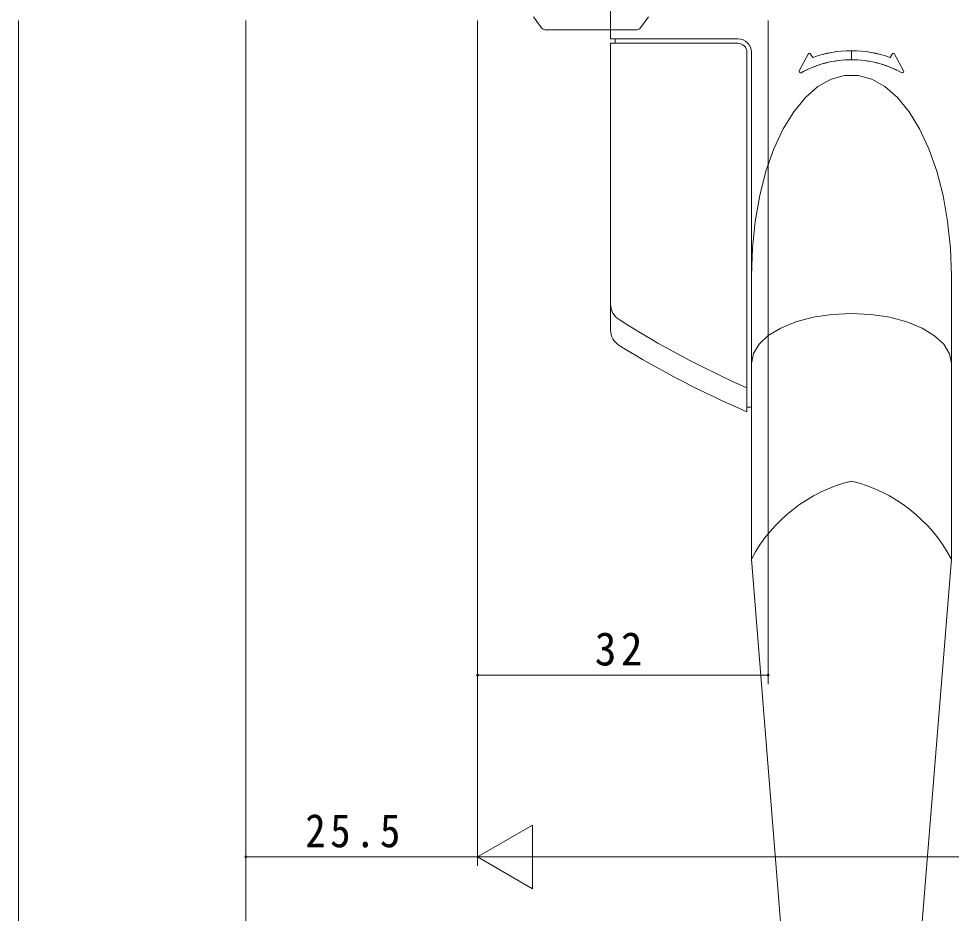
# Model space of a CAD drawing. Units: millimetres on the paper. Extents: x -420 to 373, y -297 to 267.
# Drawn here: x -67.7 to 35, y -197.1 to -98.6 of the extents above; entities that cross this region are included whole.
import ezdxf

# ---------------------------------------------------------------- set-up
doc = ezdxf.new("R2010")
doc.units = ezdxf.units.MM
doc.layers.add('0-6_YKK_13', color=4, linetype='Continuous', lineweight=9)
doc.layers.add('0-7_YKK_D', color=6, linetype='Continuous', lineweight=9)
doc.styles.add('ＭＳ ゴシック', font='')
doc.styles.get('ＭＳ ゴシック').set_extended_font_data('MS Gothic')

msp = doc.modelspace()

# ---------------------------------------------------------------- linework, layer by layer
at = {"layer": '0-6_YKK_13'}
for p, q in [((-2.545, -95.422), (-2.545, -100.849)), ((-10.15, -99.644), (-11.028, -98.423)), ((0.751, -99.644), (1.628, -98.423)), ((-9.744, -99.852), (0.345, -99.852)), ((11.455, -100.849), (-2.545, -100.849)), ((11.455, -101.349), (-2.545, -101.349)), ((-2.545, -101.349), (-2.545, -132.891)), ((-2.045, -100.849), (-2.045, -101.349)), ((12.455, -102.349), (12.455, -141.882)), ((12.955, -102.349), (12.955, -142.096)), ((19.21, -102.541), (18.21, -104.379)), ((19.21, -102.541), (18.21, -104.379)), ((19.698, -102.907), (19.47, -102.535)), ((19.698, -102.907), (19.47, -102.535)), ((23.955, -103.159), (23.955, -102.159)), ((23.955, -102.159), (23.955, -103.159)), ((34.955, -126.886), (34.955, -140.113)), ((34.955, -126.886), (34.955, -140.113)), ((34.955, -126.886), (34.955, -140.113)), ((12.955, -127.726), (12.955, -140.113)), ((12.955, -158.094), (12.955, -137.665)), ((34.955, -158.094), (34.955, -137.665)), ((12.455, -141.382), (12.955, -141.382)), ((17.455, -214.139), (12.955, -158.094)), ((30.455, -214.139), (34.955, -158.094))]:
    msp.add_line(p, q, dxfattribs=at)
for points in [[(28.439, -102.535), (28.212, -102.907), (28.439, -102.535)], [(29.699, -104.379), (28.699, -102.541), (29.699, -104.379)], [(34.955, -126.886), (34.853, -123.884), (34.548, -120.939), (34.046, -118.103), (33.356, -115.432), (32.49, -112.973), (31.465, -110.774), (30.3, -108.875), (29.017, -107.311), (27.64, -106.112), (26.194, -105.3), (24.706, -104.891), (23.204, -104.891), (21.716, -105.3), (20.27, -106.112), (18.892, -107.311), (17.609, -108.875), (16.444, -110.774), (15.42, -112.973), (14.554, -115.432), (13.863, -118.103), (13.361, -120.939), (13.056, -123.884), (12.955, -126.886)], [(34.955, -136.568), (34.745, -135.495), (34.12, -134.463), (33.104, -133.512), (31.737, -132.678), (30.071, -131.993), (28.17, -131.485), (26.107, -131.171), (23.961, -131.065), (21.815, -131.17), (19.751, -131.482), (17.849, -131.99), (16.181, -132.673), (14.812, -133.506), (13.795, -134.457), (13.167, -135.488), (12.955, -136.561)]]:
    msp.add_lwpolyline(points, dxfattribs=at)
for centre, radius, start, end in [((-9.744, -99.352), 0.5, 215.71893, 270), ((0.345, -99.352), 0.5, 270, 324.28105), ((11.455, -102.349), 1.5, 0, 90), ((11.455, -102.349), 1, 0, 90), ((19.342, -102.613), 0.15, 31.44897, 151.44897), ((19.342, -102.613), 0.15, 31.44897, 151.44897), ((23.955, -114.659), 12.5, 90, 109.91202), ((23.955, -114.659), 12.5, 70.08797, 109.91202), ((23.955, -114.659), 12.5, 70.08797, 90), ((28.567, -102.613), 0.15, 28.55101, 148.55101), ((28.567, -102.613), 0.15, 28.55101, 148.55101), ((23.955, -114.659), 11.5, 61.19916, 118.80083), ((23.955, -114.659), 11.5, 90, 118.80083), ((23.955, -114.659), 11.5, 61.19916, 90), ((18.342, -104.451), 0.15, 151.44897, 298.80083), ((18.342, -104.451), 0.15, 151.44897, 298.80083), ((29.567, -104.451), 0.15, 241.19916, 28.55101), ((29.567, -104.451), 0.15, 241.19916, 28.55101), ((-0.545, -130.058), 2, 180, 237.65222), ((55.955, -40.849), 107.596, 237.65222, 246.15341), ((-0.545, -132.891), 2, 180, 238.4563), ((55.955, -40.849), 110, 238.4563, 246.70567), ((27.99, -166.028), 17, 103.73001, 152.17937), ((19.92, -166.028), 17, 27.82062, 76.26997)]:
    msp.add_arc(centre, radius, start, end, dxfattribs=at)
at = {"layer": '0-7_YKK_D'}
for p, q in [((-67.7, -98.852), (-67.7, -211.6)), ((-42.7, -98.852), (-42.7, -211.6)), ((-42.7, -98.852), (-42.7, -211.6)), ((-42.7, -98.852), (-42.7, -191.849)), ((-17.2, -98.852), (-17.2, -171.849)), ((-17.2, -98.852), (-17.2, -191.849)), ((-17.2, -98.852), (-17.2, -191.849)), ((14.8, -98.852), (14.8, -171.849)), ((-17.2, -170.849), (14.8, -170.849)), ((-17.2, -190.849), (-11.138, -187.349)), ((-11.138, -194.349), (-11.138, -187.349)), ((-42.7, -190.849), (-17.2, -190.849)), ((-17.2, -190.849), (-5.076, -190.849)), ((-17.2, -190.849), (-11.138, -194.349)), ((-10.2, -190.849), (224.8, -190.849))]:
    msp.add_line(p, q, dxfattribs=at)
for centre, start, end in [((-17.2, -170.849), 0, 180), ((-17.2, -170.849), 180, 0), ((14.8, -170.849), 0, 180), ((14.8, -170.849), 180, 0), ((-42.7, -190.849), 0, 180), ((-42.7, -190.849), 180, 0)]:
    msp.add_arc(centre, 0.106, start, end, dxfattribs=at)

# ---------------------------------------------------------------- texts
at = {"layer": '0-7_YKK_D', "color": 3, "char_height": 3.666, "attachment_point": 7, "style": 'ＭＳ ゴシック'}
for s, insert in [('\\T1.21;\\W0.95;32', (-4.282, -169.849)), ('\\T1.22;\\W0.9;25.5', (-36.151, -189.849))]:
    msp.add_mtext(s, dxfattribs=dict(at, insert=insert))

doc.saveas('drawing.dxf')
